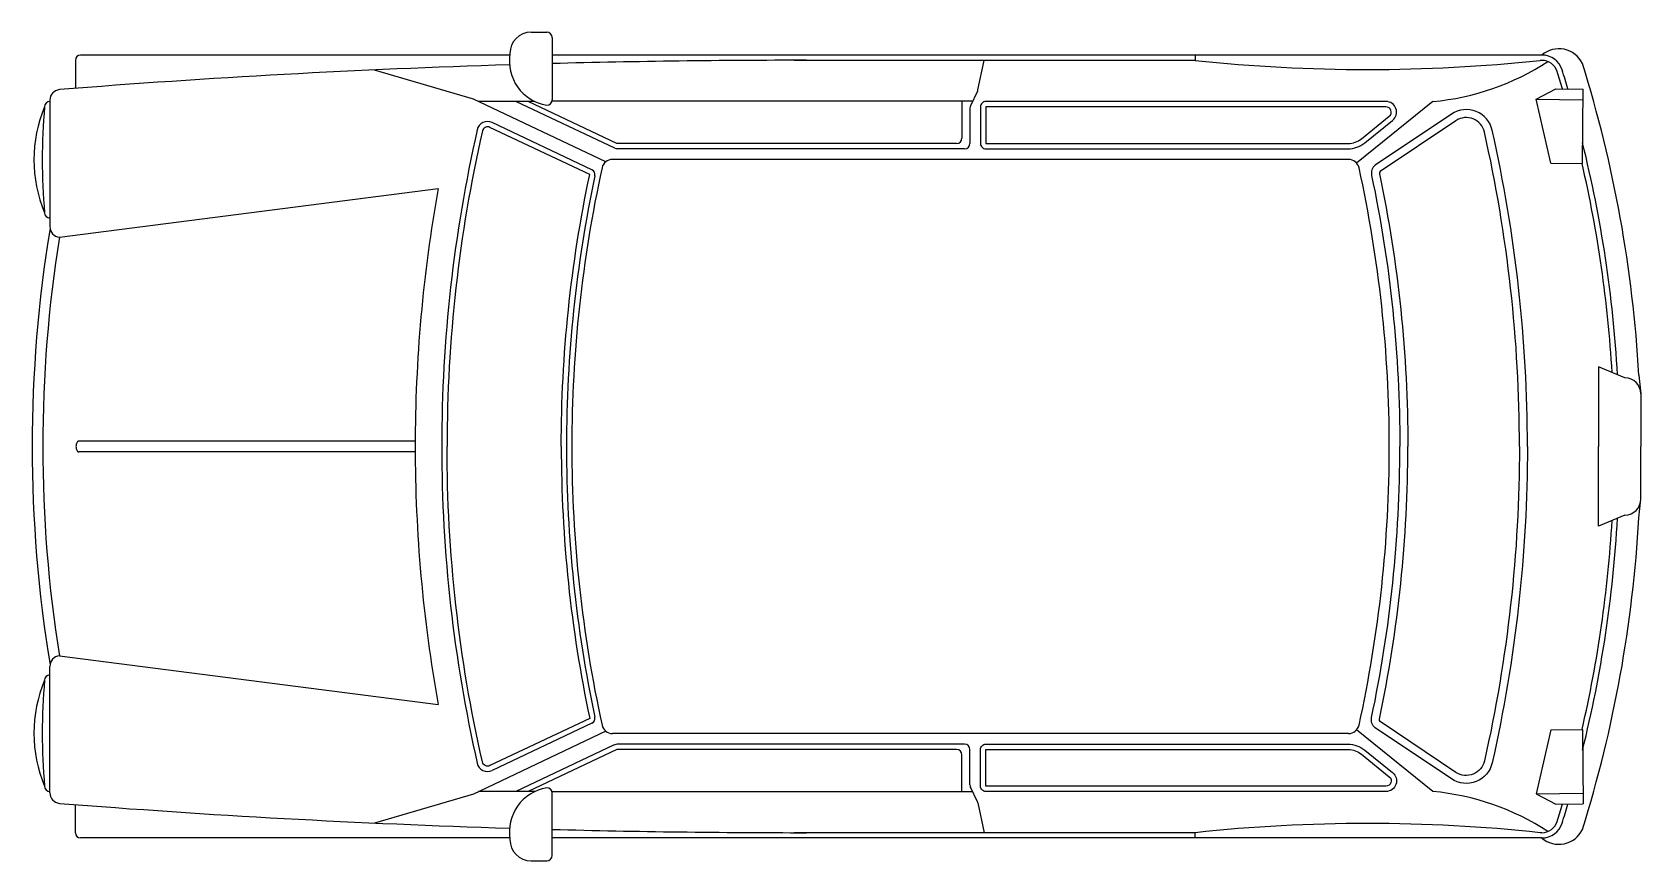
# Model space of a CAD drawing. Extents: x 2 to 305, y -78 to 78.
import ezdxf

# ---------------------------------------------------------------- set-up
doc = ezdxf.new("R2010")
doc.units = 0
doc.header["$LTSCALE"] = 50
doc.header["$MEASUREMENT"] = 0
doc.layers.get('0').update_dxf_attribs({"linetype": 'CONTINUOUS'})

msp = doc.modelspace()

# ---------------------------------------------------------------- linework, layer by layer
at = {"color": 0, "linetype": 'ByBlock'}
for p, q in [((95.91, 78.19), (98.85, 78.19)), ((99.85, 77.19), (99.85, 65.44)), ((10.08, 72.89), (10.08, 67.61)), ((91.86, 73.89), (11.08, 73.89)), ((286.23, 73.89), (99.85, 73.89)), ((220.93, 72.89), (145.41, 72.89)), ((180.02, 67.31), (181.21, 72.89)), ((220.93, 73.89), (220.93, 72.89)), ((286.23, 72.89), (285.88, 72.89)), ((85.02, 65.61), (66.44, 71.07)), ((179.94, 67.08), (178.63, 64.35)), ((285.18, 65.56), (288.83, 67.53)), ((288.83, 67.53), (293.97, 67.48)), ((293.85, 53.48), (293.97, 67.48)), ((5.28, 65.39), (5.28, 41.58)), ((109.97, 53.81), (85.02, 65.61)), ((96.62, 65.14), (86.02, 65.14)), ((111.64, 56.33), (93.03, 65.14)), ((112.07, 57.24), (95.37, 65.14)), ((179.03, 65.19), (99.85, 65.19)), ((177.03, 65.19), (177.03, 58.24)), ((178.53, 63.91), (178.53, 57.24)), ((265.71, 65.14), (251.35, 53.55)), ((285.18, 65.56), (293.96, 65.48)), ((287.93, 53.53), (285.18, 65.56)), ((107.36, 52.28), (88.55, 61.18)), ((176.03, 57.24), (112.07, 57.24)), ((177.53, 56.24), (112.07, 56.24)), ((249.84, 54.24), (111.21, 54.24)), ((287.93, 53.53), (293.85, 53.48)), ((7.07, 39.6), (78.4, 48.76)), ((301.86, 13.1), (296.91, 15.19)), ((296.91, 15.19), (296.91, 0.19)), ((304.48, 13.64), (304.86, 10.1)), ((304.86, 10.1), (304.86, 0.19)), ((74.07, 1.19), (10.67, 1.19)), ((296.91, -14.81), (296.91, 0.19)), ((304.86, -9.71), (304.86, 0.19)), ((74.07, -0.81), (10.67, -0.81)), ((304.48, -13.26), (304.86, -9.71)), ((301.86, -12.71), (296.91, -14.81)), ((7.07, -39.21), (78.4, -48.38)), ((5.28, -65), (5.28, -41.2)), ((109.97, -53.42), (85.02, -65.23)), ((107.36, -51.89), (88.55, -60.79)), ((249.84, -53.85), (111.21, -53.85)), ((265.71, -64.76), (251.35, -53.16)), ((287.93, -53.15), (285.18, -65.17)), ((287.93, -53.15), (293.85, -53.1)), ((293.85, -53.1), (293.97, -67.1)), ((111.44, -56.05), (93.03, -64.76)), ((112.07, -56.85), (95.37, -64.76)), ((176.03, -56.85), (112.07, -56.85)), ((177.53, -55.85), (112.3, -55.85)), ((178.53, -63.53), (178.53, -56.85)), ((177.03, -64.8), (177.03, -57.85)), ((85.02, -65.23), (66.44, -70.69)), ((96.62, -64.76), (86.02, -64.76)), ((179.03, -64.8), (99.85, -64.8)), ((99.85, -76.81), (99.85, -65.05)), ((179.94, -66.7), (178.63, -63.96)), ((285.18, -65.17), (293.96, -65.1)), ((285.18, -65.17), (288.83, -67.14)), ((10.08, -72.51), (10.08, -67.23)), ((180.02, -66.92), (181.21, -72.51)), ((288.83, -67.14), (293.97, -67.1)), ((220.93, -72.51), (145.41, -72.51)), ((220.93, -73.51), (220.93, -72.51)), ((286.23, -72.51), (285.88, -72.51)), ((91.86, -73.51), (11.08, -73.51)), ((286.23, -73.51), (99.85, -73.51)), ((95.91, -77.81), (98.85, -77.81))]:
    msp.add_line(p, q, dxfattribs=at)
for points in [[(181.53, 65.14, 0.414214), (180.53, 64.14), (180.53, 57.24, 0.414214), (181.53, 56.24), (249.73, 56.24, 0.171475), (252.87, 57.35), (258.12, 61.59, 0.707249), (256.87, 65.14)], [(181.53, 64.14), (181.53, 57.24), (249.73, 57.24, 0.171475), (252.25, 58.13), (257.5, 62.36, 0.707249), (256.87, 64.14)], [(181.53, -64.76, -0.414214), (180.53, -63.76), (180.53, -56.85, -0.414214), (181.53, -55.85), (249.73, -55.85, -0.171475), (252.87, -56.96), (258.12, -61.2, -0.707249), (256.87, -64.76)], [(181.53, -63.76), (181.53, -56.85), (249.73, -56.85, -0.171475), (252.25, -57.74), (257.5, -61.98, -0.707249), (256.87, -63.76)]]:
    msp.add_lwpolyline(points, format="xyb", close=True, dxfattribs=at)
for points in [[(283.5, 0.19, 0.055456), (276.87, 59.72, 0.526784), (269.21, 62.78), (254.86, 53.17, 0.282047), (254.16, 51.2, -0.052077), (259.49, 0.19)], [(282, 0.19, 0.055456), (275.41, 59.39, 0.526784), (270.05, 61.53), (255.77, 51.97, 0.258095), (255.63, 51.51, -0.052077), (260.99, 0.19, -0.052077)], [(101.57, 0.19, -0.052259), (106.93, 51.37), (88.13, 60.27, 0.479855), (86.72, 59.59, 0.055855), (80.07, 0.19, 0.110236)], [(10.67, 1.19, 0.183821), (10.51, 1.13, 0.102346), (10.34, 0.9, 0.061374), (10.24, 0.6, 0.047656), (10.2, 0.19, 0.047656), (10.24, -0.21, 0.061374), (10.34, -0.51, 0.102346), (10.51, -0.75, 0.183821), (10.67, -0.81, 0.183821), (10.82, -0.75, 0.102346)], [(10.82, 1.13, 0.183821), (10.67, 1.19, 0.183821)], [(101.57, 0.19, 0.052259), (106.93, -50.99), (88.13, -59.89, -0.479855), (86.72, -59.2, -0.055855), (80.07, 0.19, -0.110236)], [(283.5, 0.19, -0.055456), (276.87, -59.34, -0.526784), (269.21, -62.4), (254.86, -52.78, -0.282047), (254.16, -50.81, 0.052077), (259.49, 0.19)], [(282, 0.19, -0.055456), (275.41, -59.01, -0.526784), (270.05, -61.15), (255.77, -51.58, -0.258095), (255.63, -51.12, 0.052077), (260.99, 0.19, 0.052077)]]:
    msp.add_lwpolyline(points, format="xyb", dxfattribs=at)
for centre, radius, start, end in [((95.91, 74.19), 4, 90, 180), ((98.85, 77.19), 1, 0, 90), ((11.08, 72.89), 1, 90, 180), ((100.26, 72.78), 8.46, 170.4188, 260.4188), ((146.59, -1693.64), 1766.54, 89.96184, 91.51622), ((253.41, 376.91), 305.75, 263.9023, 276.0977), ((289.42, 70.14), 4.93, 25.6768, 130.4139), ((286.23, 69.89), 4, 17.3412, 90), ((286.23, 69.89), 3, 17.3412, 90), ((146.59, -1693.64), 1766.54, 91.77653, 94.52979), ((261.27, 112.8), 47.87, 275.3257, 303.0293), ((63.02, 0.19), 236.84, 16.5139, 17.3412), ((63.02, 0.19), 237.84, 16.4401, 17.3412), ((63.02, 0.19), 241.84, 3.1884, 17.3412), ((7.28, 65.39), 2, 95.8564, 180), ((179.04, 67.52), 1, 334.3185, 347.9162), ((28.25, 54.17), 25.96, 157.4111, 202.5889), ((120.66, 54.17), 116.81, 175.1019, 184.8981), ((5.28, 64.14), 1, 90, 180), ((98.85, 65.44), 1, 270, 0), ((179.53, 63.91), 1, 154.3185, 180), ((87.7, 59.37), 2, 64.6753, 167.2123), ((348.42, 0.19), 269.35, 167.2123, 180), ((176.03, 58.24), 1, 270, 0), ((112.07, 57.24), 1, 244.6753, 270), ((177.53, 57.24), 1, 270, 0), ((63.02, 0.19), 237.84, 3.2512, 13.9113), ((348.42, 0.19), 244.85, 167.625, 180), ((106.93, 51.37), 1, 348.034, 64.6753), ((111.21, 52.24), 2, 90, 167.625), ((249.84, 52.24), 2, 12.375, 90), ((12.64, 0.19), 244.85, 0, 12.375), ((63.02, 0.19), 236.84, 3.3704, 13.0026), ((348.42, 0.19), 274.35, 169.8023, 180), ((348.42, 0.19), 245.85, 168.034, 180), ((5.28, 44.2), 1, 180, 270), ((254.07, 0.19), 252.12, 170.6343, 180), ((254.07, 0.19), 250.12, 170.9359, 180), ((7.28, 41.58), 2, 180, 264.1436), ((301.86, 10.1), 3, 0, 90), ((254.07, 0.19), 252.12, 180, 189.3657), ((254.07, 0.19), 250.12, 180, 189.0641), ((348.42, 0.19), 274.35, 180, 190.1977), ((348.42, 0.19), 269.35, 180, 192.7877), ((348.42, 0.19), 245.85, 180, 191.966), ((348.42, 0.19), 244.85, 180, 192.375), ((12.64, 0.19), 244.85, 347.625, 360), ((301.86, -9.71), 3, 270, 0), ((63.02, 0.19), 236.84, 346.9974, 356.6296), ((63.02, 0.19), 241.84, 342.6588, 356.8116), ((63.02, 0.19), 237.84, 346.0887, 356.7488), ((7.28, -41.2), 2, 95.8564, 180), ((28.25, -53.78), 25.96, 157.4111, 202.5889), ((120.66, -53.78), 116.81, 175.1019, 184.8981), ((5.28, -43.81), 1, 90, 180), ((106.93, -50.99), 1, 295.3247, 11.966), ((111.21, -51.85), 2, 192.375, 270), ((249.84, -51.85), 2, 270, 347.625), ((112.3, -57.85), 2, 90, 115.3247), ((176.03, -57.85), 1, 360, 90), ((177.53, -56.85), 1, 0, 90), ((87.7, -58.98), 2, 192.7877, 295.3247), ((179.53, -63.53), 1, 180, 205.6815), ((5.28, -63.76), 1, 180, 270), ((7.28, -65), 2, 180, 264.1436), ((100.26, -72.4), 8.46, 99.5812, 189.5812), ((98.85, -65.05), 1, 0, 90), ((261.27, -112.42), 47.87, 56.9707, 84.6743), ((146.59, 1694.03), 1766.54, 265.47021, 268.22347), ((179.04, -67.13), 1, 12.0838, 25.6815), ((63.02, 0.19), 236.84, 342.6588, 343.4861), ((63.02, 0.19), 237.84, 342.6588, 343.5599), ((11.08, -72.51), 1, 180, 270), ((146.59, 1694.03), 1766.54, 268.48378, 270.03816), ((253.41, -376.53), 305.75, 83.9023, 96.0977), ((286.23, -69.51), 3, 270, 342.6588), ((286.23, -69.51), 4, 270, 342.6588), ((289.42, -69.76), 4.93, 229.5861, 334.3232), ((95.91, -73.81), 4, 180, 270), ((98.85, -76.81), 1, 270, 0)]:
    msp.add_arc(centre, radius, start, end, dxfattribs=at)

doc.saveas('drawing.dxf')
